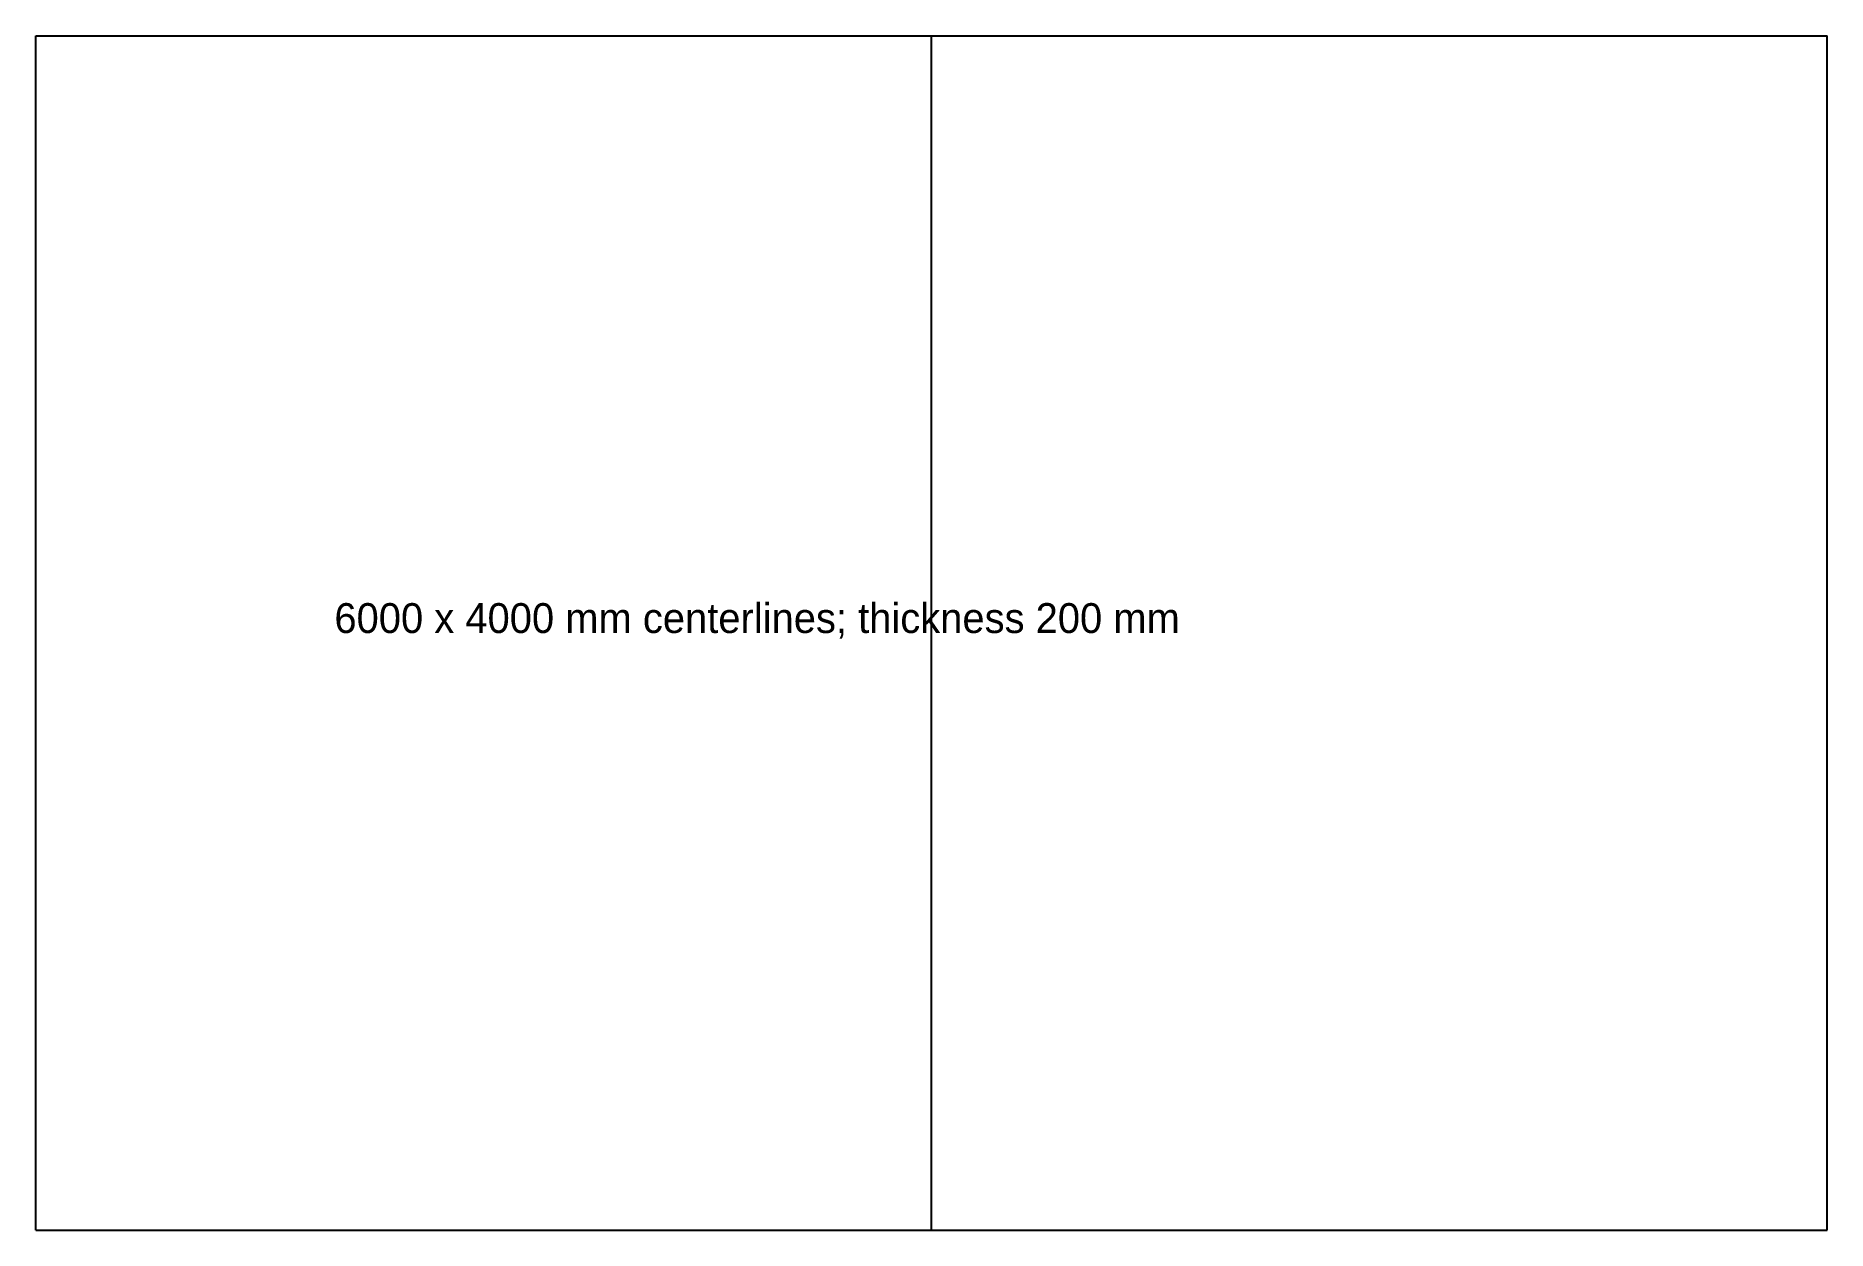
# Model space of a CAD drawing. Header units: millimetres. Extents: x 0 to 6000, y 0 to 4000.
import ezdxf

# ---------------------------------------------------------------- set-up
doc = ezdxf.new("R2010")
doc.units = ezdxf.units.MM
for name, color, linetype in [('FURNISH_ANNOTATION', 4, 'CONTINUOUS'), ('FURNISH_BEARING', 2, 'CONTINUOUS'), ('FURNISH_EXTERIOR', 1, 'CONTINUOUS'), ('FURNISH_PARTITION', 3, 'CONTINUOUS')]:
    doc.layers.add(name, color=color, linetype=linetype)

msp = doc.modelspace()

# ---------------------------------------------------------------- linework, layer by layer
at = {"layer": 'FURNISH_BEARING'}
msp.add_line((0, 4000), (6000, 4000), dxfattribs=at)
at = {"layer": 'FURNISH_EXTERIOR'}
for p, q in [((0, 0), (0, 4000)), ((6000, 0), (6000, 4000)), ((0, 0), (6000, 0))]:
    msp.add_line(p, q, dxfattribs=at)
at = {"layer": 'FURNISH_PARTITION'}
msp.add_line((3000, 0), (3000, 4000), dxfattribs=at)

# ---------------------------------------------------------------- texts
at = {"layer": 'FURNISH_ANNOTATION'}
msp.add_text('6000 x 4000 mm centerlines; thickness 200 mm', height=100, dxfattribs=at).set_placement((1000, 2000))

doc.saveas('drawing.dxf')
